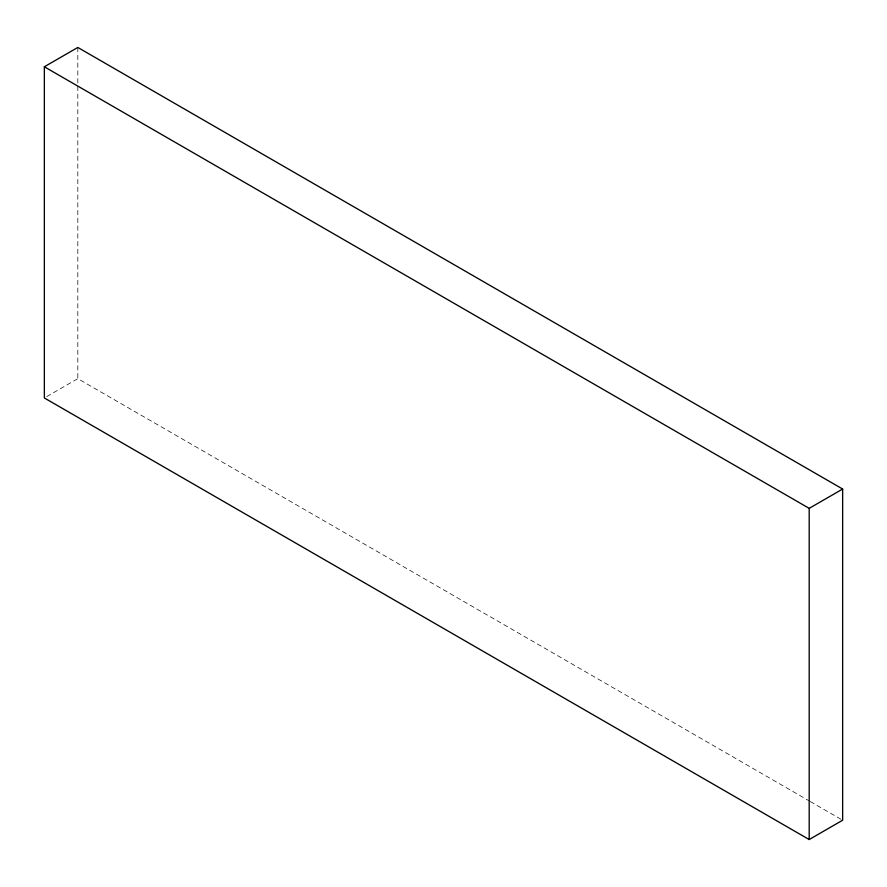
<?xml version="1.0" encoding="UTF-8"?>
<svg xmlns="http://www.w3.org/2000/svg" width="887" height="887" viewBox="0 0 887 887"><rect width="100%" height="100%" fill="white"/><g stroke="black" fill="none" stroke-linecap="round" stroke-linejoin="round"><path stroke-width="0.67" stroke-dasharray="4.43 3.33" d="M46.745 396.589L77.812 378.649L809.088 800.839M810.286 801.538L842.65 820.22M77.812 47.454L77.812 84.875M77.812 86.261L77.812 378.649"/><path stroke-width="1.33" d="M44.35 66.78L77.812 47.454L842.65 489.036L842.65 820.22L809.188 839.545L44.35 397.964L44.35 66.78L809.188 508.351L842.65 489.036M809.188 508.351L809.188 839.545"/></g></svg>
